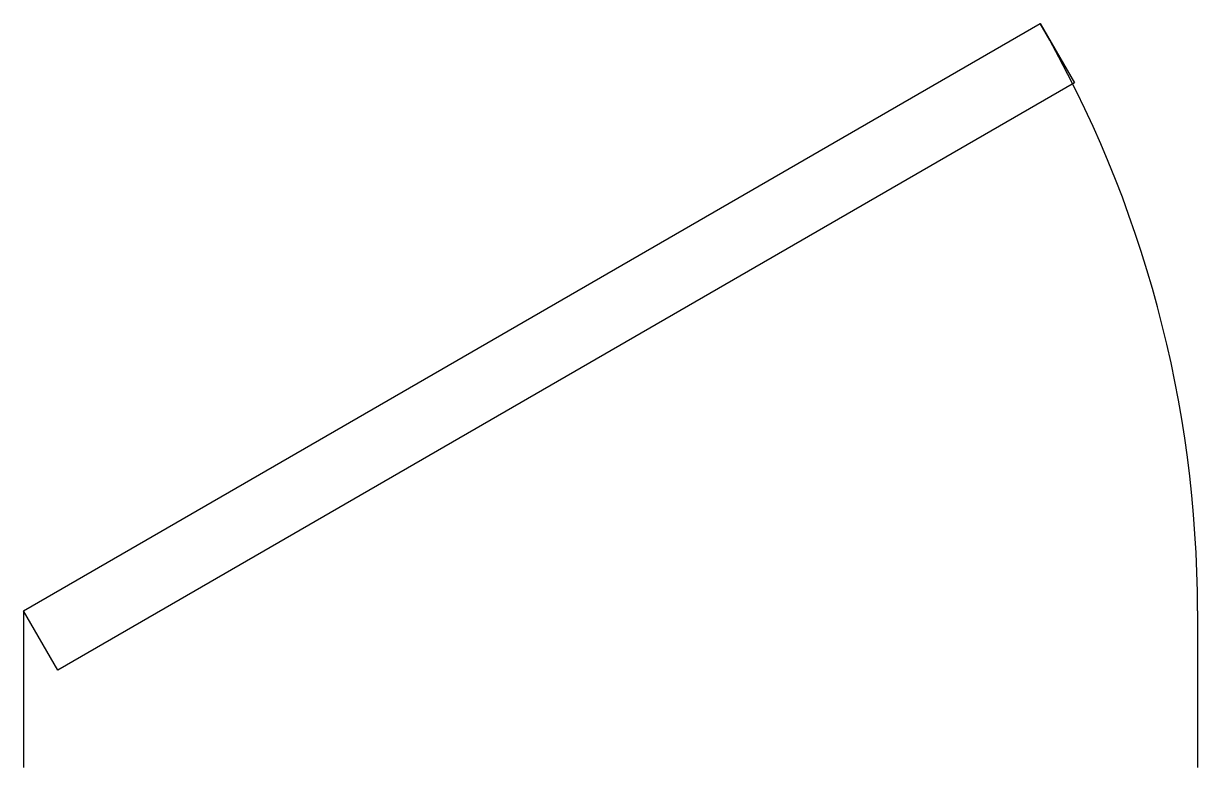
# Model space of a CAD drawing. Extents: x 0 to 750, y -100 to 375.
import ezdxf

# ---------------------------------------------------------------- set-up
doc = ezdxf.new("R2010")
doc.units = 0
doc.header["$MEASUREMENT"] = 0

# ---------------------------------------------------------------- blocks, each defined once
blk = doc.blocks.new('Architectural_Doors')
for p, q in [((0, 0), (0, -100)), ((750, 0), (750, -100))]:
    blk.add_line(p, q)
blk.add_lwpolyline([(0, 0), (649.52, 375), (671.39, 337.11), (21.87, -37.89)], close=True)
blk.add_arc((0, 0), 750, 0, 30)

msp = doc.modelspace()

# ---------------------------------------------------------------- block references
msp.add_blockref('Architectural_Doors', (0, 0))

doc.saveas('drawing.dxf')
